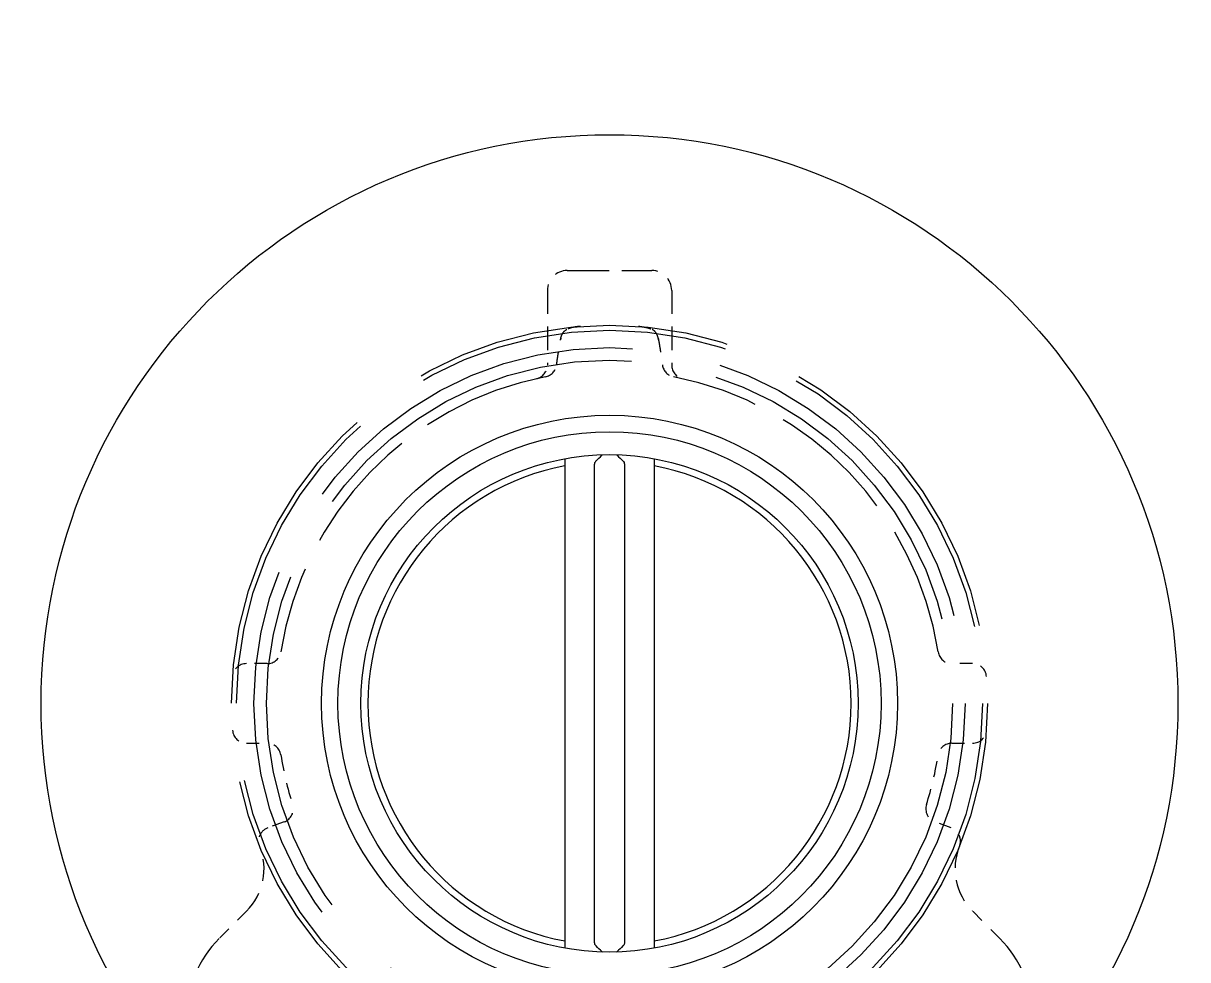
# Model space of a CAD drawing. Header units: inches. Extents: x 19 to 503, y 7 to 322.
# Drawn here: x 245.42 to 254.64, y 221.37 to 228.78 of the extents above; entities that cross this region are included whole.
import ezdxf

# ---------------------------------------------------------------- set-up
doc = ezdxf.new("R2010")
doc.units = ezdxf.units.IN
doc.header["$LTSCALE"] = 15
doc.header["$MEASUREMENT"] = 0
doc.linetypes.add('DASHED', pattern=[0.2067, 0.1654, -0.0413])
for name, color, linetype, lineweight in [('Dimension (ANSI)', 7, 'Continuous', 25), ('Hatch', 7, 'Continuous', 18), ('Hidden', 7, 'DASHED', 18), ('Visible', 7, 'Continuous', 18)]:
    doc.layers.add(name, color=color, linetype=linetype, lineweight=lineweight)
doc.styles.add('MEMCOR Medium', font='arial.ttf')
doc.dimstyles.new('Default (ANSI)', dxfattribs={"dimscale": 15, "dimtxt": 0.15, "dimasz": 0.098425, "dimexe": 0.125, "dimexo": 0.0625, "dimgap": 0.031496, "dimtad": 0, "dimtih": 1, "dimtoh": 1, "dimdec": 4, "dimrnd": 1e-08, "dimzin": 3, "dimdsep": 46, "dimlunit": 5, "dimtxsty": 'MEMCOR Medium', "dimcen": 0.09, "dimdle": 0.393701, "dimclrd": 256, "dimclre": 256, "dimclrt": 256, "dimadec": 0, "dimazin": 1, "dimtfac": 0.8, "dimtofl": 0, "dimtmove": 0, "dimatfit": 3, "dimfxl": 1, "dimfrac": 1, "dimtolj": 1, "dimtzin": 4, "dimlwd": -1, "dimlwe": -1, "dimarcsym": 0})

# ---------------------------------------------------------------- blocks, each defined once
blk = doc.blocks.new('*D29')
at = {"layer": 'Defpoints', "color": 0, "transparency": 16777216}
for p in [(238.8978, 269.2897), (264.6295, 243.5579), (229.7583, 208.9743)]:
    blk.add_point(p, dxfattribs=at)
at = {"layer": 'Dimension (ANSI)', "transparency": 16777216}
for p, q in [((263.9666, 244.2209), (237.572, 270.6155)), ((237.8538, 268.2458), (225.7628, 256.1547)), ((205.2143, 235.6062), (217.3054, 247.6973)), ((229.0954, 209.6373), (202.8445, 235.8881))]:
    blk.add_line(p, q, dxfattribs=at)
for points in [[(237.6798, 268.4197), (238.0278, 268.0718), (238.8978, 269.2897)], [(205.0403, 235.7802), (205.3883, 235.4322), (204.1704, 234.5623)]]:
    blk.add_solid(points, dxfattribs=at)
at = {"layer": 'Dimension (ANSI)', "transparency": 16777216, "char_height": 2.25, "attachment_point": 5, "style": 'MEMCOR Medium'}
for s, insert in [('\\A1; 49{\\H0.8x;\\S1#8;} in', (221.5341, 254.2403)), ('\\A1;[1247.4 mm]', (221.5341, 250.0116))]:
    blk.add_mtext(s, dxfattribs=dict(at, insert=insert))

msp = doc.modelspace()

# ---------------------------------------------------------------- hatches: boundary and pattern name
at = {"layer": 'Hatch'}
h = msp.add_hatch(dxfattribs=at)
h.set_pattern_fill('ANSI31', color=256, scale=15, style=0)
edge = h.paths.add_edge_path()
edge.add_spline(control_points=[(270.564343, 223.585927), (270.596338, 223.554712), (270.628225, 223.523387), (270.691854, 223.460443), (270.723596, 223.428825), (270.755229, 223.397098)], knot_values=[-0.6820042, -0.6820042, -0.6820042, -0.6820042, -0.34139475, -0.34139475, 0, 0, 0, 0], degree=3, periodic=0)
edge.add_line((270.755229, 223.397098), (270.815229, 223.397103))
edge.add_ellipse((250.064767, 223.395292), major_axis=(-0.001811, 20.750462), ratio=1, start_angle=270, end_angle=306.6890483)
edge.add_ellipse((250.064767, 223.395292), major_axis=(-12.39927, 16.638503), ratio=1, start_angle=270, end_angle=270.6902994)
edge.add_ellipse((250.064767, 223.395292), major_axis=(-12.598826, 16.487913), ratio=1, start_angle=270, end_angle=285.2313046)
edge.add_ellipse((250.064767, 223.395292), major_axis=(-16.487913, 12.598826), ratio=1, start_angle=270, end_angle=270.6902994)
edge.add_ellipse((250.064767, 223.395292), major_axis=(-16.638503, 12.39927), ratio=1, start_angle=270, end_angle=343.3880966)
edge.add_ellipse((250.064767, 223.395292), major_axis=(-16.638503, -12.39927), ratio=1, start_angle=270, end_angle=270.6902994)
edge.add_ellipse((250.064767, 223.395292), major_axis=(-16.487913, -12.598826), ratio=1, start_angle=270, end_angle=285.2313046)
edge.add_ellipse((250.064767, 223.395292), major_axis=(-12.598826, -16.487913), ratio=1, start_angle=270, end_angle=270.6902994)
edge.add_ellipse((250.064767, 223.395292), major_axis=(-12.39927, -16.638503), ratio=1, start_angle=270, end_angle=343.3880966)
edge.add_ellipse((250.064767, 223.395292), major_axis=(12.39927, -16.638503), ratio=1, start_angle=270, end_angle=270.6902994)
edge.add_ellipse((250.064767, 223.395292), major_axis=(12.598826, -16.487913), ratio=1, start_angle=270, end_angle=285.2313046)
edge.add_ellipse((250.064767, 223.395292), major_axis=(16.487913, -12.598826), ratio=1, start_angle=270, end_angle=270.6902994)
edge.add_ellipse((250.064767, 223.395292), major_axis=(16.638503, -12.39927), ratio=1, start_angle=270, end_angle=287.0057217)
edge.add_ellipse((250.064767, 223.395292), major_axis=(19.537373, -6.990902), ratio=1, start_angle=270, end_angle=270.7141894)
edge.add_line((243.317935, 203.772298), (243.317935, 203.830292))
edge.add_line((243.317935, 203.830292), (243.317935, 204.036852))
edge.add_ellipse((250.064767, 223.395292), major_axis=(-19.35844, 6.746833), ratio=1, start_angle=199.7473487, end_angle=450, ccw=False)

# ---------------------------------------------------------------- linework, layer by layer
at = {"layer": 'Hidden', "ltscale": 0.133396}
msp.add_line((249.730122, 226.820292), (250.399413, 226.820292), dxfattribs=at)
at = {"layer": 'Hidden', "ltscale": 0.074863}
for p, q in [((249.572642, 226.662812), (249.572642, 226.072458)), ((250.556893, 226.662812), (250.556893, 226.072458))]:
    msp.add_line(p, q, dxfattribs=at)
at = {"layer": 'Hidden', "ltscale": 0.021381}
for p, q in [((247.353815, 223.710253), (247.190159, 223.710253)), ((252.939376, 223.710253), (252.77572, 223.710253)), ((247.190159, 223.080332), (247.353815, 223.080332)), ((252.77572, 223.080332), (252.939376, 223.080332))]:
    msp.add_line(p, q, dxfattribs=at)
at = {"layer": 'Hidden', "ltscale": 0.018013}
for p, q in [((247.488244, 222.457514), (247.358659, 222.410349)), ((252.770876, 222.410349), (252.641291, 222.457514))]:
    msp.add_line(p, q, dxfattribs=at)
at = {"layer": 'Hidden', "ltscale": 0.038771}
for p, q in [((247.191117, 221.752114), (246.974658, 221.535655)), ((253.154877, 221.535655), (252.938418, 221.752114))]:
    msp.add_line(p, q, dxfattribs=at)
at = {"layer": 'Hidden', "ltscale": 1.010594}
msp.add_circle((250.064767, 223.395292), 2.992126, dxfattribs=at)
at = {"layer": 'Hidden', "ltscale": 0.997297}
msp.add_circle((250.064767, 223.395292), 2.952756, dxfattribs=at)
at = {"layer": 'Hidden', "ltscale": 1.140908}
msp.add_circle((250.064767, 223.395292), 2.814961, dxfattribs=at)
at = {"layer": 'Hidden', "ltscale": 1.101016}
msp.add_circle((250.064767, 223.395292), 2.716535, dxfattribs=at)
at = {"layer": 'Hidden', "ltscale": 0.031311}
for centre, start, end in [((249.730122, 226.662812), 90, 180), ((250.399413, 226.662812), 0, 90)]:
    msp.add_arc(centre, 0.15748, start, end, dxfattribs=at)
at = {"layer": 'Hidden', "ltscale": 0.01879}
for centre, start, end in [((249.462405, 226.072458), 282.6803835, 0), ((250.66713, 226.072458), 180, 257.3196165)]:
    msp.add_arc(centre, 0.110236, start, end, dxfattribs=at)
at = {"layer": 'Hidden', "ltscale": 0.017251}
for centre, start, end in [((249.536353, 226.088029), 281.1024685, 352.1247091), ((250.593182, 226.088029), 187.8752909, 258.8975315)]:
    msp.add_arc(centre, 0.110236, start, end, dxfattribs=at)
at = {"layer": 'Hidden', "ltscale": 0.408408}
for start, end in [(101.1024685, 171.0861161), (8.9138839, 78.8975315)]:
    msp.add_arc((250.064767, 223.395292), 2.633858, start, end, dxfattribs=at)
at = {"layer": 'Hidden', "ltscale": 0.01971}
for centre, start, end in [((247.353815, 223.820489), 270, 351.0861161), ((252.77572, 223.820489), 188.9138839, 270), ((247.353815, 222.970095), 8.9138839, 89.9999994), ((252.77572, 222.970095), 90.0000006, 171.0861161)]:
    msp.add_arc(centre, 0.110236, start, end, dxfattribs=at)
at = {"layer": 'Hidden', "ltscale": 0.020892}
for centre, start, end in [((247.190159, 223.600017), 90, 175.9263769), ((252.939376, 223.600017), 4.0736231, 90), ((247.190159, 223.190568), 184.0736231, 270.0000002), ((252.939376, 223.190568), 270, 355.9263769)]:
    msp.add_arc(centre, 0.110236, start, end, dxfattribs=at)
at = {"layer": 'Hidden', "ltscale": 0.051173}
for start, end in [(188.913884, 197.6976849), (342.3023151, 351.0861161)]:
    msp.add_arc((250.064767, 223.395292), 2.633858, start, end, dxfattribs=at)
at = {"layer": 'Hidden', "ltscale": 0.021325}
for centre, start, end in [((247.450541, 222.561102), 290.0000001, 17.6976849), ((252.678994, 222.561102), 162.3023151, 249.9999999)]:
    msp.add_arc(centre, 0.110236, start, end, dxfattribs=at)
at = {"layer": 'Hidden', "ltscale": 0.022423}
for centre, start, end in [((247.396362, 222.306761), 110, 202.1921766), ((252.733173, 222.306761), 337.8078234, 70)]:
    msp.add_arc(centre, 0.110236, start, end, dxfattribs=at)
at = {"layer": 'Hidden', "ltscale": 0.070262}
for centre, start, end in [((246.85705, 222.08618), 315, 22.2010285), ((253.272485, 222.08618), 157.7989715, 225)]:
    msp.add_arc(centre, 0.472441, start, end, dxfattribs=at)
at = {"layer": 'Hidden', "ltscale": 0.173445}
for centre, start, end in [((247.589896, 220.920416), 135, 225.0000546), ((252.539639, 220.920416), 314.9999454, 45)]:
    msp.add_arc(centre, 0.870079, start, end, dxfattribs=at)
at = {"layer": 'Hidden', "ltscale": 0.038963}
for points, knots in [([(249.676554, 226.272453), (249.678325, 226.282659), (249.680742, 226.292059), (249.686429, 226.308728), (249.689712, 226.315899), (249.697435, 226.329403), (249.701877, 226.335039), (249.71328, 226.346284), (249.720822, 226.351618), (249.742295, 226.361849), (249.756254, 226.366511), (249.790406, 226.37389), (249.810479, 226.376593), (249.833775, 226.378487), (249.834915, 226.378577), (249.836061, 226.378665)], [0, 0, 0, 0, 0.1236599, 0.1236599, 0.25216141, 0.25216141, 0.41492627, 0.41492627, 0.6278392, 0.6278392, 0.84075214, 0.84075214, 1.05366507, 1.05366507, 1.06456467, 1.06456467, 1.06456467, 1.06456467]), ([(249.836061, 226.378665), (249.813686, 226.37695), (249.793355, 226.374353), (249.758597, 226.367167), (249.744285, 226.362585), (249.722181, 226.352447), (249.714391, 226.347126), (249.701244, 226.334633), (249.695518, 226.327165), (249.686288, 226.308448), (249.682774, 226.299127), (249.678659, 226.283273), (249.677513, 226.277977), (249.676554, 226.272453)], [2.30311434, 2.30311434, 2.30311434, 2.30311434, 2.51602996, 2.51602996, 2.72894559, 2.72894559, 2.94186122, 2.94186122, 3.15477685, 3.15477685, 3.30076289, 3.30076289, 3.36769247, 3.36769247, 3.36769247, 3.36769247]), ([(250.293474, 226.378665), (250.315849, 226.37695), (250.33618, 226.374353), (250.370938, 226.367167), (250.38525, 226.362585), (250.407354, 226.352447), (250.415144, 226.347126), (250.428291, 226.334633), (250.434017, 226.327165), (250.443247, 226.308448), (250.446761, 226.299127), (250.450876, 226.283273), (250.452022, 226.277977), (250.452981, 226.272453)], [2.30311434, 2.30311434, 2.30311434, 2.30311434, 2.51602996, 2.51602996, 2.72894559, 2.72894559, 2.94186122, 2.94186122, 3.15477685, 3.15477685, 3.30076289, 3.30076289, 3.36769247, 3.36769247, 3.36769247, 3.36769247]), ([(250.452981, 226.272453), (250.45121, 226.282659), (250.448793, 226.292059), (250.443106, 226.308728), (250.439823, 226.315899), (250.4321, 226.329403), (250.427658, 226.335039), (250.416255, 226.346284), (250.408713, 226.351618), (250.38724, 226.361849), (250.373281, 226.366511), (250.339129, 226.37389), (250.319056, 226.376593), (250.29576, 226.378487), (250.29462, 226.378577), (250.293474, 226.378665)], [0, 0, 0, 0, 0.1236599, 0.1236599, 0.25216141, 0.25216141, 0.41492627, 0.41492627, 0.6278392, 0.6278392, 0.84075214, 0.84075214, 1.05366507, 1.05366507, 1.06456467, 1.06456467, 1.06456467, 1.06456467])]:
    msp.add_open_spline(points, degree=3, knots=knots, dxfattribs=at)
at = {"layer": 'Hidden', "ltscale": 0.02636}
for points in [[(249.64555, 226.072925), (249.647397, 226.086279), (249.649286, 226.099624), (249.65315, 226.126293), (249.655125, 226.139619), (249.659163, 226.166248), (249.661227, 226.179552), (249.665446, 226.206136), (249.667601, 226.219417), (249.672006, 226.245954), (249.674255, 226.25921), (249.676554, 226.272453)], [(250.452981, 226.272453), (250.45528, 226.25921), (250.457529, 226.245954), (250.461934, 226.219417), (250.464089, 226.206136), (250.468308, 226.179552), (250.470372, 226.166248), (250.47441, 226.139619), (250.476385, 226.126293), (250.480249, 226.099624), (250.482138, 226.086279), (250.483985, 226.072925)]]:
    msp.add_open_spline(points, degree=3, knots=[0, 0, 0, 0, 0.107724216, 0.107724216, 0.215448432, 0.215448432, 0.323172648, 0.323172648, 0.430896864, 0.430896864, 0.538621081, 0.538621081, 0.538621081, 0.538621081], dxfattribs=at)
at = {"layer": 'Visible'}
for p, q in [((249.710437, 225.331644), (249.710437, 221.458941)), ((250.419098, 225.331644), (250.419098, 221.458941)), ((249.946657, 221.503867), (249.946657, 225.286717)), ((250.182878, 225.286717), (250.182878, 221.503867))]:
    msp.add_line(p, q, dxfattribs=at)
for radius in [4.5, 2.28, 2.15, 1.968504]:
    msp.add_circle((250.064767, 223.395292), radius, dxfattribs=at)
for radius, start, end in [(20.750462, 0.005, 251.0258628), (20.500462, 0.5328038, 250.7854552), (20.375462, 0.5328038, 251.9707587), (20.19, 286.335037, 253.664963), (1.913, 100.6741069, 259.3258931), (1.913, 280.6741069, 79.3258931)]:
    msp.add_arc((250.064767, 223.395292), radius, start, end, dxfattribs=at)
for points, knots in [([(249.946657, 225.286717), (249.946657, 225.291589), (249.947533, 225.296395), (249.951008, 225.305362), (249.953543, 225.309405), (249.957219, 225.313349), (249.957697, 225.313835), (249.958188, 225.314306)], [0.4851485544, 0.4851485544, 0.4851485544, 0.4851485544, 0.5223057032, 0.5223057032, 0.5590581987, 0.5590581987, 0.5643938884, 0.5643938884, 0.5643938884, 0.5643938884]), ([(249.958188, 225.314306), (249.973635, 225.329133), (249.988912, 225.343999), (250.003676, 225.358536), (250.003792, 225.35865), (250.003908, 225.358764), (250.004024, 225.358878)], [-0.159104833, -0.159104833, -0.159104833, -0.159104833, 0, 0, 0, 0.001248648, 0.001248648, 0.001248648, 0.001248648]), ([(250.12054, 225.363006), (250.120612, 225.362956), (250.120684, 225.362905), (250.12245, 225.361657), (250.12404, 225.360327), (250.125511, 225.358878)], [0.315752669, 0.315752669, 0.315752669, 0.315752669, 0.3164295273, 0.3164295273, 0.3323698763, 0.3323698763, 0.3323698763, 0.3323698763]), ([(250.125511, 225.358878), (250.125627, 225.358764), (250.125743, 225.35865), (250.140623, 225.343999), (250.1559, 225.329133), (250.171346, 225.314306)], [3.768476066, 3.768476066, 3.768476066, 3.768476066, 3.769724713, 3.769724713, 3.928829546, 3.928829546, 3.928829546, 3.928829546]), ([(250.171346, 225.314306), (250.171403, 225.314252), (250.171459, 225.314197), (250.174994, 225.310761), (250.177785, 225.306709), (250.181625, 225.297782), (250.18267, 225.293053), (250.182868, 225.287721), (250.182878, 225.287219), (250.182878, 225.286717)], [0.0801762335, 0.0801762335, 0.0801762335, 0.0801762335, 0.0807894977, 0.0807894977, 0.1187479621, 0.1187479621, 0.1556225637, 0.1556225637, 0.1594536899, 0.1594536899, 0.1594536899, 0.1594536899]), ([(249.958188, 221.476279), (249.958132, 221.476333), (249.958076, 221.476387), (249.954541, 221.479824), (249.95175, 221.483876), (249.94791, 221.492803), (249.946865, 221.497531), (249.946667, 221.502864), (249.946657, 221.503366), (249.946657, 221.503867)], [0.0801762335, 0.0801762335, 0.0801762335, 0.0801762335, 0.0807894977, 0.0807894977, 0.1187479621, 0.1187479621, 0.1556225637, 0.1556225637, 0.1594536899, 0.1594536899, 0.1594536899, 0.1594536899]), ([(250.004024, 221.431707), (250.003908, 221.431821), (250.003792, 221.431935), (250.003676, 221.432049), (249.988912, 221.446585), (249.973635, 221.461452), (249.958188, 221.476279)], [-0.001248648, -0.001248648, -0.001248648, -0.001248648, 0, 0, 0, 0.159104833, 0.159104833, 0.159104833, 0.159104833]), ([(250.171346, 221.476279), (250.1559, 221.461452), (250.140623, 221.446585), (250.125743, 221.431935), (250.125627, 221.431821), (250.125511, 221.431707)], [2.634808457, 2.634808457, 2.634808457, 2.634808457, 2.79391329, 2.79391329, 2.795161938, 2.795161938, 2.795161938, 2.795161938]), ([(250.182878, 221.503867), (250.182878, 221.498996), (250.182002, 221.494189), (250.178527, 221.485223), (250.175992, 221.481179), (250.172316, 221.477236), (250.171838, 221.47675), (250.171346, 221.476279)], [0.4851485544, 0.4851485544, 0.4851485544, 0.4851485544, 0.5223057032, 0.5223057032, 0.5590581987, 0.5590581987, 0.5643938884, 0.5643938884, 0.5643938884, 0.5643938884]), ([(250.008995, 221.427579), (250.008923, 221.427629), (250.008851, 221.427679), (250.007085, 221.428927), (250.005495, 221.430257), (250.004024, 221.431707)], [0.315752669, 0.315752669, 0.315752669, 0.315752669, 0.3164295273, 0.3164295273, 0.3323698763, 0.3323698763, 0.3323698763, 0.3323698763])]:
    msp.add_open_spline(points, degree=3, knots=knots, dxfattribs=at)
for points in [[(250.004024, 225.358878), (250.005564, 225.360395), (250.007227, 225.361775), (250.008995, 225.363006)], [(250.125511, 221.431707), (250.123971, 221.43019), (250.122308, 221.42881), (250.12054, 221.427579)]]:
    msp.add_open_spline(points, degree=3, dxfattribs=at)

# ---------------------------------------------------------------- dimensions: what is measured, and where the dimension line sits
at = {"layer": 'Dimension (ANSI)'}
dim = msp.add_linear_dim(base=(238.89778, 269.289708), p1=(229.758283, 208.974349), p2=(264.629545, 243.557943), angle=45, text=' <> in\\X[1247.4 mm]', dimstyle='Default (ANSI)', override={"dimgap": 0.031496, "dimdec": 4, "dimpost": '', "dimtol": 0, "dimlim": 0, "dimtp": 0, "dimtm": 0, "dimtdec": 2, "dimatfit": 1}, dxfattribs=at)
dim.commit()
dim.dimension.update_dxf_attribs({"geometry": '*D29', "text_midpoint": (221.534066, 251.925993), "dimtype": 160})

doc.saveas('drawing.dxf')
